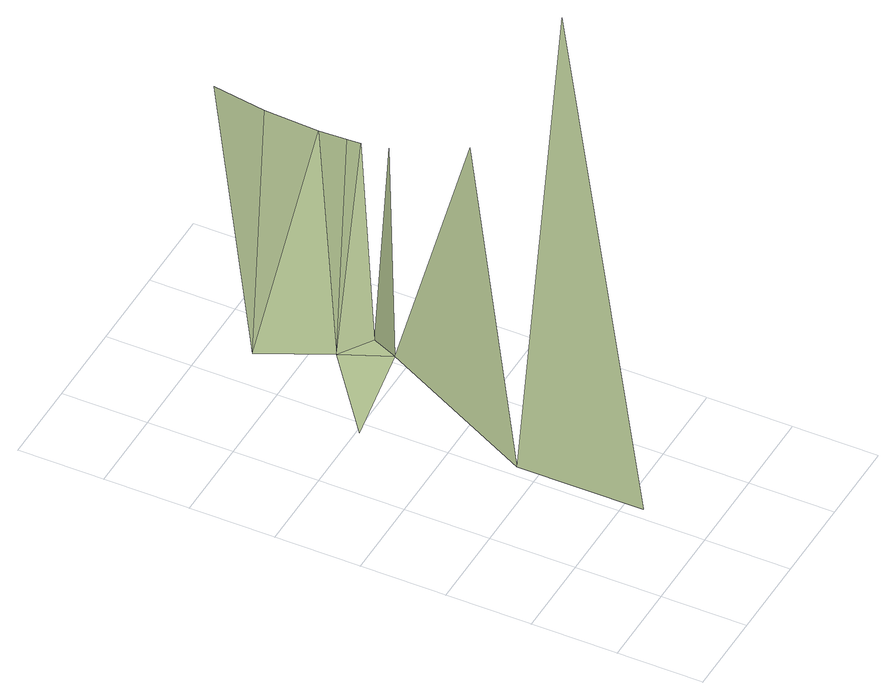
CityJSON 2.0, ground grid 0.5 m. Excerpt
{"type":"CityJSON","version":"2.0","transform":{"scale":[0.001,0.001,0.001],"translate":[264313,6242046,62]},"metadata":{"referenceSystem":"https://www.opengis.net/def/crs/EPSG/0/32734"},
"CityObjects":{
"terrain1":{"type":"TINRelief","geometry":[{"type":"CompositeSurface","lod":"1","boundaries":[[[0,1,2]],[[3,4,5]],[[2,6,3]],[[4,3,7]],[[4,8,9]],[[7,10,4]],[[7,3,11]],[[4,10,12]],[[8,4,12]],[[9,8,13]],[[14,9,13]]]}]}
},
"vertices":[
[570,395,200],[1292,1241,2700],[567,1134,200],[748,1937,500],[624,2215,500],[129,1827,500],[1071,1666,1800],[814,2092,500],[832,2427,1800],[432,2609,500],[844,2185,1800],[877,2038,1800],[840,2266,1800],[848,2751,1800],[895,3071,1800]
]}
